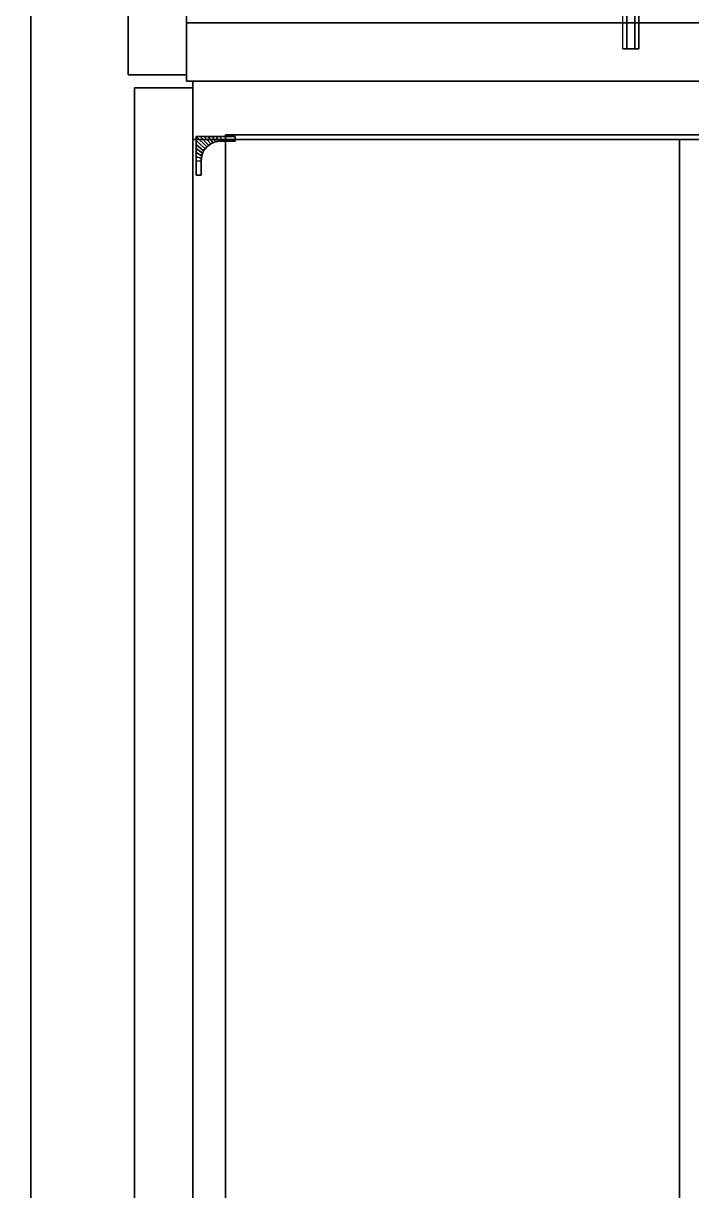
# Model space of a CAD drawing. Extents: x 0 to 4068, y -4475 to 0.
# Drawn here: x 1564.7 to 1770.7, y -1654.3 to -1294.7 of the extents above; entities that cross this region are included whole.
import ezdxf

# ---------------------------------------------------------------- set-up
doc = ezdxf.new("R2010")
doc.units = 0
for name, color, linetype in [('LAYER0', 7, 'CONTINUOUS'), ('LAYER104', 253, 'CONTINUOUS'), ('LAYER105', 253, 'CONTINUOUS'), ('LAYER107', 253, 'CONTINUOUS'), ('LAYER108', 253, 'CONTINUOUS'), ('LAYER109', 253, 'CONTINUOUS'), ('LAYER12', 7, 'CONTINUOUS'), ('LAYER140', 253, 'CONTINUOUS'), ('LAYER141', 253, 'CONTINUOUS'), ('LAYER143', 253, 'CONTINUOUS'), ('LAYER144', 253, 'CONTINUOUS'), ('LAYER145', 253, 'CONTINUOUS'), ('LAYER146', 7, 'CONTINUOUS'), ('LAYER148', 7, 'CONTINUOUS'), ('LAYER149', 7, 'CONTINUOUS'), ('LAYER150', 7, 'CONTINUOUS'), ('LAYER151', 7, 'CONTINUOUS'), ('LAYER17', 7, 'CONTINUOUS'), ('LAYER219', 19, 'CONTINUOUS'), ('LAYER31', 45, 'CONTINUOUS'), ('LAYER32', 45, 'CONTINUOUS'), ('LAYER33', 45, 'CONTINUOUS'), ('LAYER36', 45, 'CONTINUOUS'), ('LAYER43', 45, 'CONTINUOUS'), ('LAYER44', 45, 'CONTINUOUS'), ('LAYER45', 45, 'CONTINUOUS'), ('LAYER46', 45, 'CONTINUOUS'), ('LAYER48', 45, 'CONTINUOUS'), ('LAYER5', 7, 'CONTINUOUS'), ('LAYER55', 254, 'CONTINUOUS')]:
    doc.layers.add(name, color=color, linetype=linetype)

msp = doc.modelspace()

# ---------------------------------------------------------------- linework, layer by layer
at = {"layer": 'LAYER0', "invisible_edges": 1}
for points in [[(4068, 0), (0, -4475), (0, 0), (4068, 0)], [(0, -4475), (4068, 0), (4068, -4475), (0, -4475)]]:
    msp.add_3dface(points, dxfattribs=at)
at = {"layer": 'LAYER104', "invisible_edges": 1}
for points in [[(1615, -1310.5, 156), (1615, -872, 870), (1615, -1310.5, 870), (1615, -1310.5, 156)], [(1615, -872, 870), (1615, -1310.5, 156), (1615, -872, 156), (1615, -872, 870)]]:
    msp.add_3dface(points, dxfattribs=at)
at = {"layer": 'LAYER105', "invisible_edges": 1}
for points in [[(1615, -1310.5, 156), (1597, -872, 156), (1615, -872, 156), (1615, -1310.5, 156)], [(1597, -872, 156), (1615, -1310.5, 156), (1597, -1310.5, 156), (1597, -872, 156)]]:
    msp.add_3dface(points, dxfattribs=at)
at = {"layer": 'LAYER107', "invisible_edges": 1}
for points in [[(1597, -1310.5, 870), (1615, -872, 870), (1597, -872, 870), (1597, -1310.5, 870)], [(1615, -872, 870), (1597, -1310.5, 870), (1615, -1310.5, 870), (1615, -872, 870)]]:
    msp.add_3dface(points, dxfattribs=at)
at = {"layer": 'LAYER108', "invisible_edges": 1}
for points in [[(1597, -1310.5, 870), (1615, -1310.5, 156), (1615, -1310.5, 870), (1597, -1310.5, 870)], [(1615, -1310.5, 156), (1597, -1310.5, 870), (1597, -1310.5, 156), (1615, -1310.5, 156)]]:
    msp.add_3dface(points, dxfattribs=at)
at = {"layer": 'LAYER109', "invisible_edges": 1}
for points in [[(1597, -872, 156), (1597, -1310.5, 870), (1597, -872, 870), (1597, -872, 156)], [(1597, -1310.5, 870), (1597, -872, 156), (1597, -1310.5, 156), (1597, -1310.5, 870)]]:
    msp.add_3dface(points, dxfattribs=at)
at = {"layer": 'LAYER12'}
for points, invisible_edges in [([(1581.76, -581.37, 873), (2153, -150, 873), (1627.02, -1329, 873), (1581.76, -581.37, 873)], 7), ([(1627.02, -1329, 873), (2153, -150, 873), (2068, -1329, 873), (1627.02, -1329, 873)], 3), ([(1627.02, -2076, 873), (1580.58, -597.47, 873), (1581.76, -581.37, 873), (1627.02, -2076, 873)], 5), ([(1627.02, -2076, 873), (1581.76, -581.37, 873), (1627.02, -1329, 873), (1627.02, -2076, 873)], 3), ([(1627.02, -2076, 873), (1577.27, -613.05, 873), (1580.58, -597.47, 873), (1627.02, -2076, 873)], 5), ([(1627.02, -2076, 873), (1571.59, -627.83, 873), (1577.27, -613.05, 873), (1627.02, -2076, 873)], 5), ([(1567, -2886, 873), (1571.59, -627.83, 873), (1627.02, -2076, 873), (1567, -2886, 873)], 7), ([(1567, -792, 873), (1571.59, -627.83, 873), (1567, -2886, 873), (1567, -792, 873)], 3)]:
    msp.add_3dface(points, dxfattribs=dict(at, invisible_edges=invisible_edges))
at = {"layer": 'LAYER140', "invisible_edges": 1}
for points in [[(1617, -1314.5, 873), (1617, -2090.5, 153), (1617, -1314.5, 153), (1617, -1314.5, 873)], [(1617, -2090.5, 153), (1617, -1314.5, 873), (1617, -2090.5, 873), (1617, -2090.5, 153)]]:
    msp.add_3dface(points, dxfattribs=at)
at = {"layer": 'LAYER141', "invisible_edges": 1}
for points in [[(1599, -1314.5, 153), (1617, -2090.5, 153), (1599, -2090.5, 153), (1599, -1314.5, 153)], [(1617, -2090.5, 153), (1599, -1314.5, 153), (1617, -1314.5, 153), (1617, -2090.5, 153)]]:
    msp.add_3dface(points, dxfattribs=at)
at = {"layer": 'LAYER143', "invisible_edges": 1}
for points in [[(1617, -1314.5, 873), (1599, -2090.5, 873), (1617, -2090.5, 873), (1617, -1314.5, 873)], [(1599, -2090.5, 873), (1617, -1314.5, 873), (1599, -1314.5, 873), (1599, -2090.5, 873)]]:
    msp.add_3dface(points, dxfattribs=at)
at = {"layer": 'LAYER144', "invisible_edges": 1}
for points in [[(1599, -1314.5, 153), (1617, -1314.5, 873), (1617, -1314.5, 153), (1599, -1314.5, 153)], [(1617, -1314.5, 873), (1599, -1314.5, 153), (1599, -1314.5, 873), (1617, -1314.5, 873)]]:
    msp.add_3dface(points, dxfattribs=at)
at = {"layer": 'LAYER145', "invisible_edges": 1}
for points in [[(1599, -2090.5, 873), (1599, -1314.5, 153), (1599, -2090.5, 153), (1599, -2090.5, 873)], [(1599, -1314.5, 153), (1599, -2090.5, 873), (1599, -1314.5, 873), (1599, -1314.5, 153)]]:
    msp.add_3dface(points, dxfattribs=at)
at = {"layer": 'LAYER146', "invisible_edges": 1}
for points in [[(1767, -1330.5, 233), (1617, -2074.5, 233), (1767, -2074.5, 233), (1767, -1330.5, 233)], [(1617, -2074.5, 233), (1767, -1330.5, 233), (1617, -1330.5, 233), (1617, -2074.5, 233)], [(1767, -1330.5, 215), (1617, -2074.5, 215), (1767, -2074.5, 215), (1767, -1330.5, 215)], [(1617, -2074.5, 215), (1767, -1330.5, 215), (1617, -1330.5, 215), (1617, -2074.5, 215)], [(1767, -1330.5, 251), (1617, -2074.5, 251), (1767, -2074.5, 251), (1767, -1330.5, 251)], [(1617, -2074.5, 251), (1767, -1330.5, 251), (1617, -1330.5, 251), (1617, -2074.5, 251)]]:
    msp.add_3dface(points, dxfattribs=at)
at = {"layer": 'LAYER148', "invisible_edges": 1}
for points in [[(1617, -1330.5, 215), (1617, -2074.5, 233), (1617, -1330.5, 233), (1617, -1330.5, 215)], [(1617, -2074.5, 233), (1617, -1330.5, 215), (1617, -2074.5, 215), (1617, -2074.5, 233)], [(1617, -1330.5, 197), (1617, -2074.5, 215), (1617, -1330.5, 215), (1617, -1330.5, 197)], [(1617, -2074.5, 215), (1617, -1330.5, 197), (1617, -2074.5, 197), (1617, -2074.5, 215)], [(1617, -1330.5, 233), (1617, -2074.5, 251), (1617, -1330.5, 251), (1617, -1330.5, 233)], [(1617, -2074.5, 251), (1617, -1330.5, 233), (1617, -2074.5, 233), (1617, -2074.5, 251)]]:
    msp.add_3dface(points, dxfattribs=at)
at = {"layer": 'LAYER149', "invisible_edges": 1}
for points in [[(1767, -1330.5, 233), (1617, -1330.5, 215), (1617, -1330.5, 233), (1767, -1330.5, 233)], [(1617, -1330.5, 215), (1767, -1330.5, 233), (1767, -1330.5, 215), (1617, -1330.5, 215)], [(1767, -1330.5, 215), (1617, -1330.5, 197), (1617, -1330.5, 215), (1767, -1330.5, 215)], [(1617, -1330.5, 197), (1767, -1330.5, 215), (1767, -1330.5, 197), (1617, -1330.5, 197)], [(1767, -1330.5, 251), (1617, -1330.5, 233), (1617, -1330.5, 251), (1767, -1330.5, 251)], [(1617, -1330.5, 233), (1767, -1330.5, 251), (1767, -1330.5, 233), (1617, -1330.5, 233)]]:
    msp.add_3dface(points, dxfattribs=at)
at = {"layer": 'LAYER150', "invisible_edges": 1}
for points in [[(1767, -2074.5, 215), (1767, -1330.5, 233), (1767, -2074.5, 233), (1767, -2074.5, 215)], [(1767, -1330.5, 233), (1767, -2074.5, 215), (1767, -1330.5, 215), (1767, -1330.5, 233)], [(1767, -2074.5, 197), (1767, -1330.5, 215), (1767, -2074.5, 215), (1767, -2074.5, 197)], [(1767, -1330.5, 215), (1767, -2074.5, 197), (1767, -1330.5, 197), (1767, -1330.5, 215)], [(1767, -2074.5, 233), (1767, -1330.5, 251), (1767, -2074.5, 251), (1767, -2074.5, 233)], [(1767, -1330.5, 251), (1767, -2074.5, 233), (1767, -1330.5, 233), (1767, -1330.5, 251)]]:
    msp.add_3dface(points, dxfattribs=at)
at = {"layer": 'LAYER151', "invisible_edges": 1}
for points in [[(1617, -1330.5, 215), (1767, -2074.5, 215), (1617, -2074.5, 215), (1617, -1330.5, 215)], [(1767, -2074.5, 215), (1617, -1330.5, 215), (1767, -1330.5, 215), (1767, -2074.5, 215)], [(1617, -1330.5, 197), (1767, -2074.5, 197), (1617, -2074.5, 197), (1617, -1330.5, 197)], [(1767, -2074.5, 197), (1617, -1330.5, 197), (1767, -1330.5, 197), (1767, -2074.5, 197)], [(1617, -1330.5, 233), (1767, -2074.5, 233), (1617, -2074.5, 233), (1617, -1330.5, 233)], [(1767, -2074.5, 233), (1617, -1330.5, 233), (1767, -1330.5, 233), (1767, -2074.5, 233)]]:
    msp.add_3dface(points, dxfattribs=at)
at = {"layer": 'LAYER17'}
for points, invisible_edges in [([(2133, -753, 927), (1567, -792, 927), (1627.02, -1329, 927), (2133, -753, 927)], 7), ([(2133, -753, 927), (1627.02, -1329, 927), (2068, -1329, 927), (2133, -753, 927)], 5), ([(1627.02, -1329, 927), (1567, -792, 927), (1627.02, -2076, 927), (1627.02, -1329, 927)], 3), ([(1567, -2886, 927), (1627.02, -2076, 927), (1567, -792, 927), (1567, -2886, 927)], 3)]:
    msp.add_3dface(points, dxfattribs=dict(at, invisible_edges=invisible_edges))
at = {"layer": 'LAYER219', "invisible_edges": 1}
for points in [[(1567, -792, 927), (1567, -2886, 873), (1567, -2886, 927), (1567, -792, 927)], [(1567, -2886, 873), (1567, -792, 927), (1567, -792, 873), (1567, -2886, 873)]]:
    msp.add_3dface(points, dxfattribs=at)
at = {"layer": 'LAYER31', "invisible_edges": 1}
for points in [[(2153, -2074.5, 154), (1617, -1330.5, 154), (2153, -1330.5, 154), (2153, -2074.5, 154)], [(1617, -1330.5, 154), (2153, -2074.5, 154), (1617, -2074.5, 154), (1617, -1330.5, 154)]]:
    msp.add_3dface(points, dxfattribs=at)
at = {"layer": 'LAYER32', "invisible_edges": 1}
for points in [[(2153, -1330.5, 172), (1617, -1330.5, 154), (1617, -1330.5, 172), (2153, -1330.5, 172)], [(1617, -1330.5, 154), (2153, -1330.5, 172), (2153, -1330.5, 154), (1617, -1330.5, 154)]]:
    msp.add_3dface(points, dxfattribs=at)
at = {"layer": 'LAYER33', "invisible_edges": 1}
for points in [[(1617, -2074.5, 172), (1617, -1330.5, 154), (1617, -2074.5, 154), (1617, -2074.5, 172)], [(1617, -1330.5, 154), (1617, -2074.5, 172), (1617, -1330.5, 172), (1617, -1330.5, 154)]]:
    msp.add_3dface(points, dxfattribs=at)
at = {"layer": 'LAYER36', "invisible_edges": 1}
for points in [[(1617, -2074.5, 172), (2153, -1330.5, 172), (1617, -1330.5, 172), (1617, -2074.5, 172)], [(2153, -1330.5, 172), (1617, -2074.5, 172), (2153, -2074.5, 172), (2153, -1330.5, 172)]]:
    msp.add_3dface(points, dxfattribs=at)
at = {"layer": 'LAYER43', "invisible_edges": 1}
for points in [[(2153, -1330.5, 873), (1617, -1330.5, 153), (2153, -1330.5, 153), (2153, -1330.5, 873)], [(1617, -1330.5, 153), (2153, -1330.5, 873), (1617, -1330.5, 873), (1617, -1330.5, 153)]]:
    msp.add_3dface(points, dxfattribs=at)
at = {"layer": 'LAYER44', "invisible_edges": 1}
for points in [[(2133, -1294.5, 153), (1615, -1312.5, 153), (1615, -1294.5, 153), (2133, -1294.5, 153)], [(1615, -1312.5, 153), (2133, -1294.5, 153), (2133, -1312.5, 153), (1615, -1312.5, 153)], [(2153, -1312.5, 153), (1617, -1330.5, 153), (1617, -1312.5, 153), (2153, -1312.5, 153)], [(1617, -1330.5, 153), (2153, -1312.5, 153), (2153, -1330.5, 153), (1617, -1330.5, 153)]]:
    msp.add_3dface(points, dxfattribs=at)
at = {"layer": 'LAYER45', "invisible_edges": 1}
for points in [[(1615, -1312.5, 153), (1615, -1294.5, 873), (1615, -1294.5, 153), (1615, -1312.5, 153)], [(1615, -1294.5, 873), (1615, -1312.5, 153), (1615, -1312.5, 873), (1615, -1294.5, 873)], [(1617, -1312.5, 873), (1617, -1330.5, 153), (1617, -1330.5, 873), (1617, -1312.5, 873)], [(1617, -1330.5, 153), (1617, -1312.5, 873), (1617, -1312.5, 153), (1617, -1330.5, 153)]]:
    msp.add_3dface(points, dxfattribs=at)
at = {"layer": 'LAYER46', "invisible_edges": 1}
for points in [[(2133, -1312.5, 873), (1615, -1294.5, 873), (1615, -1312.5, 873), (2133, -1312.5, 873)], [(1615, -1294.5, 873), (2133, -1312.5, 873), (2133, -1294.5, 873), (1615, -1294.5, 873)], [(2153, -1330.5, 873), (1617, -1312.5, 873), (1617, -1330.5, 873), (2153, -1330.5, 873)], [(1617, -1312.5, 873), (2153, -1330.5, 873), (2153, -1312.5, 873), (1617, -1312.5, 873)]]:
    msp.add_3dface(points, dxfattribs=at)
at = {"layer": 'LAYER48', "invisible_edges": 1}
for points in [[(1615, -1312.5, 153), (2133, -1312.5, 873), (1615, -1312.5, 873), (1615, -1312.5, 153)], [(2133, -1312.5, 873), (1615, -1312.5, 153), (2133, -1312.5, 153), (2133, -1312.5, 873)], [(1617, -1312.5, 873), (2153, -1312.5, 153), (1617, -1312.5, 153), (1617, -1312.5, 873)], [(2153, -1312.5, 153), (1617, -1312.5, 873), (2153, -1312.5, 873), (2153, -1312.5, 153)]]:
    msp.add_3dface(points, dxfattribs=at)
at = {"layer": 'LAYER5', "invisible_edges": 1}
for points in [[(4068, -4475, 5), (0, 0, 5), (0, -4475, 5), (4068, -4475, 5)], [(0, 0, 5), (4068, -4475, 5), (4068, 0, 5), (0, 0, 5)]]:
    msp.add_3dface(points, dxfattribs=at)
at = {"layer": 'LAYER55'}
for points in [[(1749.5, -1302.5, 501.5), (1754.5, -1302.5, 501.5), (1753.25, -1302.5, 503.665), (1750.75, -1302.5, 503.665)], [(1749.5, -1302.5, 501.5), (1750.75, -1302.5, 499.335), (1753.25, -1302.5, 499.335), (1754.5, -1302.5, 501.5)], [(1618, -1341.5, 186), (1618, -1329.5, 186), (1618, -1329.5, 174), (1618, -1341.5, 174)], [(1618, -1329.5, 174), (1630, -1329.5, 174), (1630, -1329.5, 186), (1618, -1329.5, 186)], [(1618, -1341.5, 519), (1618, -1329.5, 519), (1618, -1329.5, 507), (1618, -1341.5, 507)], [(1618, -1329.5, 507), (1630, -1329.5, 507), (1630, -1329.5, 519), (1618, -1329.5, 519)], [(1618, -1341.5, 843), (1618, -1329.5, 843), (1618, -1329.5, 831), (1618, -1341.5, 831)], [(1618, -1329.5, 831), (1630, -1329.5, 831), (1630, -1329.5, 843), (1618, -1329.5, 843)], [(1630, -1331, 174), (1630, -1329.5, 174), (1630, -1329.5, 186), (1630, -1331, 186)], [(1630, -1331, 507), (1630, -1329.5, 507), (1630, -1329.5, 519), (1630, -1331, 519)], [(1630, -1331, 831), (1630, -1329.5, 831), (1630, -1329.5, 843), (1630, -1331, 843)], [(1625.5, -1331, 186), (1625.5, -1331, 174), (1630, -1331, 174), (1630, -1331, 186)], [(1625.5, -1331, 519), (1625.5, -1331, 507), (1630, -1331, 507), (1630, -1331, 519)], [(1625.5, -1331, 843), (1625.5, -1331, 831), (1630, -1331, 831), (1630, -1331, 843)], [(1619.5, -1341.5, 186), (1619.5, -1337, 186), (1619.5, -1337, 174), (1619.5, -1341.5, 174)], [(1619.5, -1341.5, 519), (1619.5, -1337, 519), (1619.5, -1337, 507), (1619.5, -1341.5, 507)], [(1619.5, -1341.5, 843), (1619.5, -1337, 843), (1619.5, -1337, 831), (1619.5, -1341.5, 831)], [(1619.5, -1341.5, 186), (1618, -1341.5, 186), (1618, -1341.5, 174), (1619.5, -1341.5, 174)], [(1619.5, -1341.5, 174), (1618, -1341.5, 174), (1618, -1341.5, 186), (1619.5, -1341.5, 186)], [(1619.5, -1341.5, 519), (1618, -1341.5, 519), (1618, -1341.5, 507), (1619.5, -1341.5, 507)], [(1619.5, -1341.5, 507), (1618, -1341.5, 507), (1618, -1341.5, 519), (1619.5, -1341.5, 519)], [(1619.5, -1341.5, 843), (1618, -1341.5, 843), (1618, -1341.5, 831), (1619.5, -1341.5, 831)], [(1619.5, -1341.5, 831), (1618, -1341.5, 831), (1618, -1341.5, 843), (1619.5, -1341.5, 843)]]:
    msp.add_3dface(points, dxfattribs=at)
at = {"layer": 'LAYER55', "invisible_edges": 1}
for points in [[(1625.5, -1331, 186), (1625.5, -1329.5, 186), (1630, -1329.5, 186), (1630, -1331, 186)], [(1625.5, -1331, 174), (1625.5, -1329.5, 174), (1630, -1329.5, 174), (1630, -1331, 174)], [(1625.5, -1331, 519), (1625.5, -1329.5, 519), (1630, -1329.5, 519), (1630, -1331, 519)], [(1625.5, -1331, 507), (1625.5, -1329.5, 507), (1630, -1329.5, 507), (1630, -1331, 507)], [(1625.5, -1331, 843), (1625.5, -1329.5, 843), (1630, -1329.5, 843), (1630, -1331, 843)], [(1625.5, -1331, 831), (1625.5, -1329.5, 831), (1630, -1329.5, 831), (1630, -1331, 831)], [(1619.5, -1337, 186), (1618, -1337, 186), (1618, -1341.5, 186), (1619.5, -1341.5, 186)], [(1619.5, -1337, 174), (1618, -1337, 174), (1618, -1341.5, 174), (1619.5, -1341.5, 174)], [(1619.5, -1337, 519), (1618, -1337, 519), (1618, -1341.5, 519), (1619.5, -1341.5, 519)], [(1619.5, -1337, 507), (1618, -1337, 507), (1618, -1341.5, 507), (1619.5, -1341.5, 507)], [(1619.5, -1337, 843), (1618, -1337, 843), (1618, -1341.5, 843), (1619.5, -1341.5, 843)], [(1619.5, -1337, 831), (1618, -1337, 831), (1618, -1341.5, 831), (1619.5, -1341.5, 831)]]:
    msp.add_3dface(points, dxfattribs=at)

# ---------------------------------------------------------------- meshes
at = {"layer": 'LAYER55'}
mesh = msp.add_polymesh((2, 6), dxfattribs=dict(at, n_close=True))
for k, corner in enumerate([(1749.5, -1286.5, 501.5), (1750.75, -1286.5, 503.665), (1753.25, -1286.5, 503.665), (1754.5, -1286.5, 501.5), (1753.25, -1286.5, 499.335), (1750.75, -1286.5, 499.335), (1749.5, -1302.5, 501.5), (1750.75, -1302.5, 503.665), (1753.25, -1302.5, 503.665), (1754.5, -1302.5, 501.5), (1753.25, -1302.5, 499.335), (1750.75, -1302.5, 499.335)]):
    mesh.set_mesh_vertex(divmod(k, 6), corner)
mesh = msp.add_polymesh((2, 7), dxfattribs=at)
for k, corner in enumerate([(1625.5, -1331, 186), (1624.717, -1331.051, 186), (1623.947, -1331.204, 186), (1623.204, -1331.457, 186), (1622.5, -1331.804, 186), (1621.847, -1332.24, 186), (1621.257, -1332.757, 186), (1625.5, -1329.5, 186), (1624.25, -1329.5, 186), (1623, -1329.5, 186), (1621.75, -1329.5, 186), (1620.5, -1329.5, 186), (1619.25, -1329.5, 186), (1618, -1329.5, 186)]):
    mesh.set_mesh_vertex(divmod(k, 7), corner)
mesh = msp.add_polymesh((2, 7), dxfattribs=at)
for k, corner in enumerate([(1619.5, -1337, 186), (1619.551, -1336.217, 186), (1619.704, -1335.447, 186), (1619.957, -1334.704, 186), (1620.304, -1334, 186), (1620.74, -1333.347, 186), (1621.257, -1332.757, 186), (1618, -1337, 186), (1618, -1335.75, 186), (1618, -1334.5, 186), (1618, -1333.25, 186), (1618, -1332, 186), (1618, -1330.75, 186), (1618, -1329.5, 186)]):
    mesh.set_mesh_vertex(divmod(k, 7), corner)
mesh = msp.add_polymesh((2, 7), dxfattribs=at)
for k, corner in enumerate([(1619.5, -1337, 174), (1619.551, -1336.217, 174), (1619.704, -1335.447, 174), (1619.957, -1334.704, 174), (1620.304, -1334, 174), (1620.74, -1333.347, 174), (1621.257, -1332.757, 174), (1618, -1337, 174), (1618, -1335.75, 174), (1618, -1334.5, 174), (1618, -1333.25, 174), (1618, -1332, 174), (1618, -1330.75, 174), (1618, -1329.5, 174)]):
    mesh.set_mesh_vertex(divmod(k, 7), corner)
mesh = msp.add_polymesh((2, 7), dxfattribs=at)
for k, corner in enumerate([(1625.5, -1331, 174), (1624.717, -1331.051, 174), (1623.947, -1331.204, 174), (1623.204, -1331.457, 174), (1622.5, -1331.804, 174), (1621.847, -1332.24, 174), (1621.257, -1332.757, 174), (1625.5, -1329.5, 174), (1624.25, -1329.5, 174), (1623, -1329.5, 174), (1621.75, -1329.5, 174), (1620.5, -1329.5, 174), (1619.25, -1329.5, 174), (1618, -1329.5, 174)]):
    mesh.set_mesh_vertex(divmod(k, 7), corner)
mesh = msp.add_polymesh((2, 7), dxfattribs=at)
for k, corner in enumerate([(1625.5, -1331, 519), (1624.717, -1331.051, 519), (1623.947, -1331.204, 519), (1623.204, -1331.457, 519), (1622.5, -1331.804, 519), (1621.847, -1332.24, 519), (1621.257, -1332.757, 519), (1625.5, -1329.5, 519), (1624.25, -1329.5, 519), (1623, -1329.5, 519), (1621.75, -1329.5, 519), (1620.5, -1329.5, 519), (1619.25, -1329.5, 519), (1618, -1329.5, 519)]):
    mesh.set_mesh_vertex(divmod(k, 7), corner)
mesh = msp.add_polymesh((2, 7), dxfattribs=at)
for k, corner in enumerate([(1619.5, -1337, 519), (1619.551, -1336.217, 519), (1619.704, -1335.447, 519), (1619.957, -1334.704, 519), (1620.304, -1334, 519), (1620.74, -1333.347, 519), (1621.257, -1332.757, 519), (1618, -1337, 519), (1618, -1335.75, 519), (1618, -1334.5, 519), (1618, -1333.25, 519), (1618, -1332, 519), (1618, -1330.75, 519), (1618, -1329.5, 519)]):
    mesh.set_mesh_vertex(divmod(k, 7), corner)
mesh = msp.add_polymesh((2, 7), dxfattribs=at)
for k, corner in enumerate([(1619.5, -1337, 507), (1619.551, -1336.217, 507), (1619.704, -1335.447, 507), (1619.957, -1334.704, 507), (1620.304, -1334, 507), (1620.74, -1333.347, 507), (1621.257, -1332.757, 507), (1618, -1337, 507), (1618, -1335.75, 507), (1618, -1334.5, 507), (1618, -1333.25, 507), (1618, -1332, 507), (1618, -1330.75, 507), (1618, -1329.5, 507)]):
    mesh.set_mesh_vertex(divmod(k, 7), corner)
mesh = msp.add_polymesh((2, 7), dxfattribs=at)
for k, corner in enumerate([(1625.5, -1331, 507), (1624.717, -1331.051, 507), (1623.947, -1331.204, 507), (1623.204, -1331.457, 507), (1622.5, -1331.804, 507), (1621.847, -1332.24, 507), (1621.257, -1332.757, 507), (1625.5, -1329.5, 507), (1624.25, -1329.5, 507), (1623, -1329.5, 507), (1621.75, -1329.5, 507), (1620.5, -1329.5, 507), (1619.25, -1329.5, 507), (1618, -1329.5, 507)]):
    mesh.set_mesh_vertex(divmod(k, 7), corner)
mesh = msp.add_polymesh((2, 7), dxfattribs=at)
for k, corner in enumerate([(1625.5, -1331, 843), (1624.717, -1331.051, 843), (1623.947, -1331.204, 843), (1623.204, -1331.457, 843), (1622.5, -1331.804, 843), (1621.847, -1332.24, 843), (1621.257, -1332.757, 843), (1625.5, -1329.5, 843), (1624.25, -1329.5, 843), (1623, -1329.5, 843), (1621.75, -1329.5, 843), (1620.5, -1329.5, 843), (1619.25, -1329.5, 843), (1618, -1329.5, 843)]):
    mesh.set_mesh_vertex(divmod(k, 7), corner)
mesh = msp.add_polymesh((2, 7), dxfattribs=at)
for k, corner in enumerate([(1619.5, -1337, 843), (1619.551, -1336.217, 843), (1619.704, -1335.447, 843), (1619.957, -1334.704, 843), (1620.304, -1334, 843), (1620.74, -1333.347, 843), (1621.257, -1332.757, 843), (1618, -1337, 843), (1618, -1335.75, 843), (1618, -1334.5, 843), (1618, -1333.25, 843), (1618, -1332, 843), (1618, -1330.75, 843), (1618, -1329.5, 843)]):
    mesh.set_mesh_vertex(divmod(k, 7), corner)
mesh = msp.add_polymesh((2, 7), dxfattribs=at)
for k, corner in enumerate([(1619.5, -1337, 831), (1619.551, -1336.217, 831), (1619.704, -1335.447, 831), (1619.957, -1334.704, 831), (1620.304, -1334, 831), (1620.74, -1333.347, 831), (1621.257, -1332.757, 831), (1618, -1337, 831), (1618, -1335.75, 831), (1618, -1334.5, 831), (1618, -1333.25, 831), (1618, -1332, 831), (1618, -1330.75, 831), (1618, -1329.5, 831)]):
    mesh.set_mesh_vertex(divmod(k, 7), corner)
mesh = msp.add_polymesh((2, 7), dxfattribs=at)
for k, corner in enumerate([(1625.5, -1331, 831), (1624.717, -1331.051, 831), (1623.947, -1331.204, 831), (1623.204, -1331.457, 831), (1622.5, -1331.804, 831), (1621.847, -1332.24, 831), (1621.257, -1332.757, 831), (1625.5, -1329.5, 831), (1624.25, -1329.5, 831), (1623, -1329.5, 831), (1621.75, -1329.5, 831), (1620.5, -1329.5, 831), (1619.25, -1329.5, 831), (1618, -1329.5, 831)]):
    mesh.set_mesh_vertex(divmod(k, 7), corner)
mesh = msp.add_polymesh((2, 7), dxfattribs=at)
for k, corner in enumerate([(1625.5, -1331, 186), (1623.947, -1331.204, 186), (1622.5, -1331.804, 186), (1621.257, -1332.757, 186), (1620.304, -1334, 186), (1619.704, -1335.447, 186), (1619.5, -1337, 186), (1625.5, -1331, 174), (1623.947, -1331.204, 174), (1622.5, -1331.804, 174), (1621.257, -1332.757, 174), (1620.304, -1334, 174), (1619.704, -1335.447, 174), (1619.5, -1337, 174)]):
    mesh.set_mesh_vertex(divmod(k, 7), corner)
mesh = msp.add_polymesh((2, 7), dxfattribs=at)
for k, corner in enumerate([(1625.5, -1331, 519), (1623.947, -1331.204, 519), (1622.5, -1331.804, 519), (1621.257, -1332.757, 519), (1620.304, -1334, 519), (1619.704, -1335.447, 519), (1619.5, -1337, 519), (1625.5, -1331, 507), (1623.947, -1331.204, 507), (1622.5, -1331.804, 507), (1621.257, -1332.757, 507), (1620.304, -1334, 507), (1619.704, -1335.447, 507), (1619.5, -1337, 507)]):
    mesh.set_mesh_vertex(divmod(k, 7), corner)
mesh = msp.add_polymesh((2, 7), dxfattribs=at)
for k, corner in enumerate([(1625.5, -1331, 843), (1623.947, -1331.204, 843), (1622.5, -1331.804, 843), (1621.257, -1332.757, 843), (1620.304, -1334, 843), (1619.704, -1335.447, 843), (1619.5, -1337, 843), (1625.5, -1331, 831), (1623.947, -1331.204, 831), (1622.5, -1331.804, 831), (1621.257, -1332.757, 831), (1620.304, -1334, 831), (1619.704, -1335.447, 831), (1619.5, -1337, 831)]):
    mesh.set_mesh_vertex(divmod(k, 7), corner)

doc.saveas('drawing.dxf')
